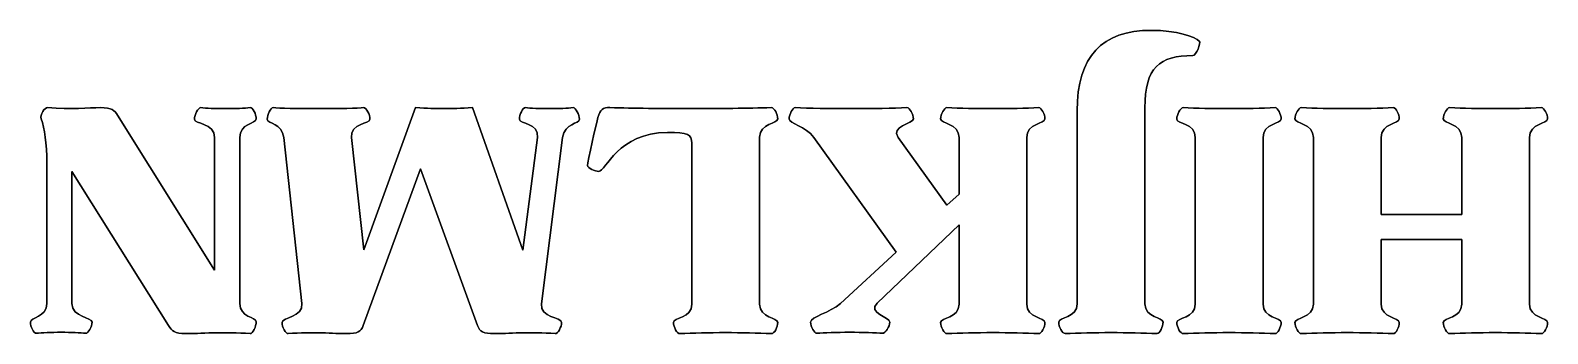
# Model space of a CAD drawing. Header units: millimetres. Extents: x -71 to 188, y -7 to 6.
# Drawn here: x 55.9 to 119.7, y -6.5 to 6.2 of the extents above; entities that cross this region are included whole.
import ezdxf

# ---------------------------------------------------------------- set-up
doc = ezdxf.new("R2010")
doc.units = ezdxf.units.MM
doc.layers.get('0').update_dxf_attribs({"linetype": 'CONTINUOUS'})

msp = doc.modelspace()

# ---------------------------------------------------------------- linework, layer by layer
for p, q in [((63.664, -3.873), (59.586, 2.633)), ((59.586, 2.633), (63.664, -3.873)), ((69.943, -3.026), (72.116, 2.957)), ((72.116, 2.957), (69.943, -3.026)), ((74.501, 2.957), (76.618, -3.04)), ((76.618, -3.04), (74.501, 2.957)), ((99.929, 2.816), (99.929, -5.284)), ((99.929, -5.284), (99.929, 2.816)), ((102.78, -5.284), (102.78, 2.943)), ((102.78, 2.943), (102.78, -5.284)), ((63.664, 1.701), (63.664, -3.873)), ((63.664, -3.873), (63.664, 1.701)), ((64.722, -5.27), (64.722, 1.701)), ((64.722, 1.701), (64.722, -5.27)), ((67.333, -5.27), (66.571, 1.701)), ((66.571, 1.701), (67.333, -5.27)), ((69.421, 1.701), (69.943, -3.026)), ((69.943, -3.026), (69.421, 1.701)), ((76.618, -3.04), (77.239, 1.701)), ((77.239, 1.701), (76.618, -3.04)), ((78.297, 1.701), (77.408, -5.284)), ((77.408, -5.284), (78.297, 1.701)), ((83.73, -5.298), (83.73, 1.461)), ((83.73, 1.461), (83.73, -5.298)), ((86.58, 1.715), (86.58, -5.298)), ((86.58, -5.298), (86.58, 1.715)), ((92.324, -3.111), (88.865, 1.701)), ((88.865, 1.701), (92.324, -3.111)), ((92.408, 1.701), (94.454, -1.149)), ((94.454, -1.149), (92.408, 1.701)), ((94.962, -0.684), (94.962, 1.701)), ((94.962, 1.701), (94.962, -0.684)), ((97.813, 1.701), (97.813, -5.298)), ((97.813, -5.298), (97.813, 1.701)), ((104.895, -5.298), (104.895, 1.701)), ((104.895, 1.701), (104.895, -5.298)), ((107.746, 1.701), (107.746, -5.298)), ((107.746, -5.298), (107.746, 1.701)), ((109.862, 1.701), (109.862, -5.298)), ((109.862, -5.298), (109.862, 1.701)), ((112.713, -1.53), (112.713, 1.701)), ((112.713, 1.701), (112.713, -1.53)), ((116.099, 1.701), (116.099, -1.53)), ((116.099, -1.53), (116.099, 1.701)), ((118.95, -5.298), (118.95, 1.701)), ((118.95, 1.701), (118.95, -5.298)), ((56.608, 0.586), (56.608, -5.27)), ((56.608, -5.27), (56.608, 0.586)), ((57.667, -5.27), (57.667, 0.276)), ((57.667, 0.276), (61.731, -6.201)), ((61.731, -6.201), (57.667, 0.276)), ((57.667, 0.276), (57.667, -5.27)), ((72.314, 0.389), (69.915, -6.201)), ((69.915, -6.201), (72.314, 0.389)), ((74.713, -6.201), (72.314, 0.389)), ((72.314, 0.389), (74.713, -6.201)), ((94.454, -1.149), (94.962, -0.684)), ((94.962, -0.684), (94.454, -1.149)), ((116.099, -1.53), (112.713, -1.53)), ((112.713, -1.53), (116.099, -1.53)), ((94.962, -1.968), (91.519, -5.256)), ((91.519, -5.256), (94.962, -1.968)), ((94.962, -5.298), (94.962, -1.968)), ((94.962, -1.968), (94.962, -5.298)), ((89.981, -5.27), (92.324, -3.111)), ((92.324, -3.111), (89.981, -5.27)), ((112.713, -5.298), (112.713, -2.589)), ((112.713, -2.589), (116.099, -2.589)), ((116.099, -2.589), (112.713, -2.589)), ((112.713, -2.589), (112.713, -5.298)), ((116.099, -2.589), (116.099, -5.298)), ((116.099, -5.298), (116.099, -2.589))]:
    msp.add_line(p, q)
for points in [[(63.664, -3.873), (59.586, 2.633)], [(72.116, 2.957), (69.943, -3.026)], [(76.618, -3.04), (74.501, 2.957)], [(99.929, 2.816), (99.929, -5.284)], [(102.78, -5.284), (102.78, 2.943)], [(63.664, 1.701), (63.664, -3.873)], [(64.722, -5.27), (64.722, 1.701)], [(66.571, 1.701), (67.333, -5.27)], [(69.943, -3.026), (69.421, 1.701)], [(77.239, 1.701), (76.618, -3.04)], [(77.408, -5.284), (78.297, 1.701)], [(83.73, 1.461), (83.73, -5.298)], [(86.58, -5.298), (86.58, 1.715)], [(88.865, 1.701), (92.324, -3.111)], [(94.454, -1.149), (92.408, 1.701)], [(94.962, 1.701), (94.962, -0.684)], [(97.813, -5.298), (97.813, 1.701)], [(104.895, 1.701), (104.895, -5.298)], [(107.746, -5.298), (107.746, 1.701)], [(109.862, 1.701), (109.862, -5.298)], [(112.713, -1.53), (112.713, 1.701)], [(116.099, 1.701), (116.099, -1.53)], [(118.95, -5.298), (118.95, 1.701)], [(56.608, 0.586), (56.608, -5.27)], [(57.667, -5.27), (57.667, 0.276)], [(57.667, 0.276), (61.731, -6.201)], [(69.915, -6.201), (72.314, 0.389)], [(72.314, 0.389), (74.713, -6.201)], [(94.962, -0.684), (94.454, -1.149)], [(116.099, -1.53), (112.713, -1.53)], [(91.519, -5.256), (94.962, -1.968)], [(94.962, -1.968), (94.962, -5.298)], [(92.324, -3.111), (89.981, -5.27)], [(112.713, -2.589), (116.099, -2.589)], [(112.713, -5.298), (112.713, -2.589)], [(116.099, -2.589), (116.099, -5.298)]]:
    msp.add_lwpolyline(points, close=True)
for points in [[(103.048, 6.203), (100.974, 6.203), (99.929, 5.116), (99.929, 2.816)], [(99.929, 2.816), (99.929, 5.116), (100.974, 6.203), (103.048, 6.203)], [(103.048, 6.203), (100.974, 6.203), (99.929, 5.116), (99.929, 2.816)], [(99.929, 2.816), (99.929, 5.116), (100.974, 6.203), (103.048, 6.203)], [(103.048, 6.203), (104.106, 6.203), (104.882, 5.935), (105.066, 5.751)], [(105.066, 5.751), (104.882, 5.935), (104.106, 6.203), (103.048, 6.203)], [(105.066, 5.751), (104.882, 5.935), (104.106, 6.203), (103.048, 6.203)], [(103.048, 6.203), (104.106, 6.203), (104.882, 5.935), (105.066, 5.751)], [(104.798, 5.144), (104.925, 5.144), (105.151, 5.666), (105.066, 5.751)], [(105.066, 5.751), (105.151, 5.666), (104.925, 5.144), (104.798, 5.144)], [(105.066, 5.751), (105.151, 5.666), (104.925, 5.144), (104.798, 5.144)], [(104.798, 5.144), (104.925, 5.144), (105.151, 5.666), (105.066, 5.751)], [(102.78, 2.943), (102.78, 4.65), (103.387, 5.144), (104.798, 5.144)], [(104.798, 5.144), (103.387, 5.144), (102.78, 4.65), (102.78, 2.943)], [(102.78, 2.943), (102.78, 4.65), (103.387, 5.144), (104.798, 5.144)], [(104.798, 5.144), (103.387, 5.144), (102.78, 4.65), (102.78, 2.943)], [(56.637, 2.957), (56.524, 2.971), (56.312, 2.647), (56.368, 2.491)], [(56.368, 2.491), (56.312, 2.647), (56.524, 2.971), (56.637, 2.957)], [(56.637, 2.957), (56.524, 2.971), (56.312, 2.647), (56.368, 2.491)], [(56.368, 2.491), (56.312, 2.647), (56.524, 2.971), (56.637, 2.957)], [(58.852, 2.957), (58.386, 2.957), (57.638, 2.872), (56.637, 2.957)], [(56.637, 2.957), (57.638, 2.872), (58.386, 2.957), (58.852, 2.957)], [(58.852, 2.957), (58.386, 2.957), (57.638, 2.872), (56.637, 2.957)], [(56.637, 2.957), (57.638, 2.872), (58.386, 2.957), (58.852, 2.957)], [(59.586, 2.633), (59.445, 2.844), (59.36, 2.957), (58.852, 2.957)], [(58.852, 2.957), (59.36, 2.957), (59.445, 2.844), (59.586, 2.633)], [(59.586, 2.633), (59.445, 2.844), (59.36, 2.957), (58.852, 2.957)], [(58.852, 2.957), (59.36, 2.957), (59.445, 2.844), (59.586, 2.633)], [(63.085, 2.957), (62.972, 2.971), (62.817, 2.647), (62.817, 2.477)], [(62.817, 2.477), (62.817, 2.647), (62.972, 2.971), (63.085, 2.957)], [(62.817, 2.477), (62.817, 2.647), (62.972, 2.971), (63.085, 2.957)], [(63.085, 2.957), (62.972, 2.971), (62.817, 2.647), (62.817, 2.477)], [(64.115, 2.915), (63.706, 2.915), (63.297, 2.929), (63.085, 2.957)], [(63.085, 2.957), (63.297, 2.929), (63.706, 2.915), (64.115, 2.915)], [(63.085, 2.957), (63.297, 2.929), (63.706, 2.915), (64.115, 2.915)], [(64.115, 2.915), (63.706, 2.915), (63.297, 2.929), (63.085, 2.957)], [(65.16, 2.957), (64.934, 2.929), (64.525, 2.915), (64.115, 2.915)], [(64.115, 2.915), (64.525, 2.915), (64.934, 2.929), (65.16, 2.957)], [(64.115, 2.915), (64.525, 2.915), (64.934, 2.929), (65.16, 2.957)], [(65.16, 2.957), (64.934, 2.929), (64.525, 2.915), (64.115, 2.915)], [(65.414, 2.491), (65.414, 2.661), (65.273, 2.971), (65.16, 2.957)], [(65.16, 2.957), (65.273, 2.971), (65.414, 2.661), (65.414, 2.491)], [(65.16, 2.957), (65.273, 2.971), (65.414, 2.661), (65.414, 2.491)], [(65.414, 2.491), (65.414, 2.661), (65.273, 2.971), (65.16, 2.957)], [(65.879, 2.477), (65.879, 2.647), (66.02, 2.971), (66.133, 2.957)], [(66.133, 2.957), (66.02, 2.971), (65.879, 2.647), (65.879, 2.477)], [(65.879, 2.477), (65.879, 2.647), (66.02, 2.971), (66.133, 2.957)], [(66.133, 2.957), (66.02, 2.971), (65.879, 2.647), (65.879, 2.477)], [(66.133, 2.957), (66.345, 2.929), (67.192, 2.915), (68.038, 2.915)], [(68.038, 2.915), (67.192, 2.915), (66.345, 2.929), (66.133, 2.957)], [(66.133, 2.957), (66.345, 2.929), (67.192, 2.915), (68.038, 2.915)], [(68.038, 2.915), (67.192, 2.915), (66.345, 2.929), (66.133, 2.957)], [(68.038, 2.915), (68.871, 2.915), (69.718, 2.929), (69.929, 2.957)], [(69.929, 2.957), (69.718, 2.929), (68.871, 2.915), (68.038, 2.915)], [(68.038, 2.915), (68.871, 2.915), (69.718, 2.929), (69.929, 2.957)], [(69.929, 2.957), (69.718, 2.929), (68.871, 2.915), (68.038, 2.915)], [(69.929, 2.957), (70.042, 2.971), (70.197, 2.647), (70.197, 2.477)], [(70.197, 2.477), (70.197, 2.647), (70.042, 2.971), (69.929, 2.957)], [(69.929, 2.957), (70.042, 2.971), (70.197, 2.647), (70.197, 2.477)], [(70.197, 2.477), (70.197, 2.647), (70.042, 2.971), (69.929, 2.957)], [(72.116, 2.957), (72.596, 2.929), (72.949, 2.915), (73.302, 2.915)], [(73.302, 2.915), (72.949, 2.915), (72.596, 2.929), (72.116, 2.957)], [(72.116, 2.957), (72.596, 2.929), (72.949, 2.915), (73.302, 2.915)], [(73.302, 2.915), (72.949, 2.915), (72.596, 2.929), (72.116, 2.957)], [(73.302, 2.915), (73.655, 2.915), (74.007, 2.929), (74.501, 2.957)], [(73.302, 2.915), (73.655, 2.915), (74.007, 2.929), (74.501, 2.957)], [(74.501, 2.957), (74.007, 2.929), (73.655, 2.915), (73.302, 2.915)], [(74.501, 2.957), (74.007, 2.929), (73.655, 2.915), (73.302, 2.915)], [(76.477, 2.477), (76.477, 2.647), (76.618, 2.971), (76.731, 2.957)], [(76.477, 2.477), (76.477, 2.647), (76.618, 2.971), (76.731, 2.957)], [(76.731, 2.957), (76.618, 2.971), (76.477, 2.647), (76.477, 2.477)], [(76.731, 2.957), (76.618, 2.971), (76.477, 2.647), (76.477, 2.477)], [(76.731, 2.957), (76.942, 2.929), (77.338, 2.915), (77.733, 2.915)], [(76.731, 2.957), (76.942, 2.929), (77.338, 2.915), (77.733, 2.915)], [(77.733, 2.915), (77.338, 2.915), (76.942, 2.929), (76.731, 2.957)], [(77.733, 2.915), (77.338, 2.915), (76.942, 2.929), (76.731, 2.957)], [(77.733, 2.915), (78.128, 2.915), (78.523, 2.929), (78.735, 2.957)], [(77.733, 2.915), (78.128, 2.915), (78.523, 2.929), (78.735, 2.957)], [(78.735, 2.957), (78.523, 2.929), (78.128, 2.915), (77.733, 2.915)], [(78.735, 2.957), (78.523, 2.929), (78.128, 2.915), (77.733, 2.915)], [(78.735, 2.957), (78.847, 2.971), (79.003, 2.647), (79.003, 2.477)], [(79.003, 2.477), (79.003, 2.647), (78.847, 2.971), (78.735, 2.957)], [(78.735, 2.957), (78.847, 2.971), (79.003, 2.647), (79.003, 2.477)], [(79.003, 2.477), (79.003, 2.647), (78.847, 2.971), (78.735, 2.957)], [(79.779, 2.548), (79.878, 2.872), (79.99, 2.971), (80.287, 2.957)], [(80.287, 2.957), (79.99, 2.971), (79.878, 2.872), (79.779, 2.548)], [(79.779, 2.548), (79.878, 2.872), (79.99, 2.971), (80.287, 2.957)], [(80.287, 2.957), (79.99, 2.971), (79.878, 2.872), (79.779, 2.548)], [(80.287, 2.957), (81.275, 2.929), (82.474, 2.915), (83.673, 2.915)], [(83.673, 2.915), (82.474, 2.915), (81.275, 2.929), (80.287, 2.957)], [(80.287, 2.957), (81.275, 2.929), (82.474, 2.915), (83.673, 2.915)], [(83.673, 2.915), (82.474, 2.915), (81.275, 2.929), (80.287, 2.957)], [(83.673, 2.915), (84.887, 2.915), (86.086, 2.929), (87.074, 2.957)], [(87.074, 2.957), (86.086, 2.929), (84.887, 2.915), (83.673, 2.915)], [(83.673, 2.915), (84.887, 2.915), (86.086, 2.929), (87.074, 2.957)], [(87.074, 2.957), (86.086, 2.929), (84.887, 2.915), (83.673, 2.915)], [(87.074, 2.957), (87.201, 2.957), (87.342, 2.661), (87.342, 2.491)], [(87.342, 2.491), (87.342, 2.661), (87.201, 2.957), (87.074, 2.957)], [(87.074, 2.957), (87.201, 2.957), (87.342, 2.661), (87.342, 2.491)], [(87.342, 2.491), (87.342, 2.661), (87.201, 2.957), (87.074, 2.957)], [(87.821, 2.491), (87.821, 2.661), (87.962, 2.957), (88.075, 2.957)], [(88.075, 2.957), (87.962, 2.957), (87.821, 2.661), (87.821, 2.491)], [(87.821, 2.491), (87.821, 2.661), (87.962, 2.957), (88.075, 2.957)], [(88.075, 2.957), (87.962, 2.957), (87.821, 2.661), (87.821, 2.491)], [(88.075, 2.957), (88.639, 2.929), (89.528, 2.915), (90.433, 2.915)], [(90.433, 2.915), (89.528, 2.915), (88.639, 2.929), (88.075, 2.957)], [(88.075, 2.957), (88.639, 2.929), (89.528, 2.915), (90.433, 2.915)], [(90.433, 2.915), (89.528, 2.915), (88.639, 2.929), (88.075, 2.957)], [(90.433, 2.915), (91.322, 2.915), (92.211, 2.929), (92.775, 2.957)], [(92.775, 2.957), (92.211, 2.929), (91.322, 2.915), (90.433, 2.915)], [(90.433, 2.915), (91.322, 2.915), (92.211, 2.929), (92.775, 2.957)], [(92.775, 2.957), (92.211, 2.929), (91.322, 2.915), (90.433, 2.915)], [(92.775, 2.957), (92.888, 2.957), (93.043, 2.661), (93.043, 2.491)], [(93.043, 2.491), (93.043, 2.661), (92.888, 2.957), (92.775, 2.957)], [(92.775, 2.957), (92.888, 2.957), (93.043, 2.661), (93.043, 2.491)], [(93.043, 2.491), (93.043, 2.661), (92.888, 2.957), (92.775, 2.957)], [(94.186, 2.491), (94.186, 2.661), (94.341, 2.957), (94.454, 2.957)], [(94.454, 2.957), (94.341, 2.957), (94.186, 2.661), (94.186, 2.491)], [(94.186, 2.491), (94.186, 2.661), (94.341, 2.957), (94.454, 2.957)], [(94.454, 2.957), (94.341, 2.957), (94.186, 2.661), (94.186, 2.491)], [(94.454, 2.957), (95.005, 2.929), (95.696, 2.915), (96.388, 2.915)], [(96.388, 2.915), (95.696, 2.915), (95.005, 2.929), (94.454, 2.957)], [(94.454, 2.957), (95.005, 2.929), (95.696, 2.915), (96.388, 2.915)], [(96.388, 2.915), (95.696, 2.915), (95.005, 2.929), (94.454, 2.957)], [(96.388, 2.915), (97.079, 2.915), (97.756, 2.929), (98.321, 2.957)], [(98.321, 2.957), (97.756, 2.929), (97.079, 2.915), (96.388, 2.915)], [(96.388, 2.915), (97.079, 2.915), (97.756, 2.929), (98.321, 2.957)], [(98.321, 2.957), (97.756, 2.929), (97.079, 2.915), (96.388, 2.915)], [(98.321, 2.957), (98.434, 2.957), (98.575, 2.661), (98.575, 2.491)], [(98.575, 2.491), (98.575, 2.661), (98.434, 2.957), (98.321, 2.957)], [(98.321, 2.957), (98.434, 2.957), (98.575, 2.661), (98.575, 2.491)], [(98.575, 2.491), (98.575, 2.661), (98.434, 2.957), (98.321, 2.957)], [(104.119, 2.477), (104.119, 2.661), (104.274, 2.957), (104.387, 2.957)], [(104.387, 2.957), (104.274, 2.957), (104.119, 2.661), (104.119, 2.477)], [(104.119, 2.477), (104.119, 2.661), (104.274, 2.957), (104.387, 2.957)], [(104.387, 2.957), (104.274, 2.957), (104.119, 2.661), (104.119, 2.477)], [(104.387, 2.957), (104.937, 2.929), (105.629, 2.915), (106.32, 2.915)], [(106.32, 2.915), (105.629, 2.915), (104.937, 2.929), (104.387, 2.957)], [(104.387, 2.957), (104.937, 2.929), (105.629, 2.915), (106.32, 2.915)], [(106.32, 2.915), (105.629, 2.915), (104.937, 2.929), (104.387, 2.957)], [(106.32, 2.915), (107.012, 2.915), (107.691, 2.929), (108.255, 2.957)], [(108.255, 2.957), (107.691, 2.929), (107.012, 2.915), (106.32, 2.915)], [(106.32, 2.915), (107.012, 2.915), (107.691, 2.929), (108.255, 2.957)], [(108.255, 2.957), (107.691, 2.929), (107.012, 2.915), (106.32, 2.915)], [(108.255, 2.957), (108.366, 2.957), (108.508, 2.661), (108.508, 2.491)], [(108.508, 2.491), (108.508, 2.661), (108.366, 2.957), (108.255, 2.957)], [(108.255, 2.957), (108.366, 2.957), (108.508, 2.661), (108.508, 2.491)], [(108.508, 2.491), (108.508, 2.661), (108.366, 2.957), (108.255, 2.957)], [(109.086, 2.491), (109.086, 2.661), (109.241, 2.957), (109.354, 2.957)], [(109.354, 2.957), (109.241, 2.957), (109.086, 2.661), (109.086, 2.491)], [(109.354, 2.957), (109.241, 2.957), (109.086, 2.661), (109.086, 2.491)], [(109.086, 2.491), (109.086, 2.661), (109.241, 2.957), (109.354, 2.957)], [(109.354, 2.957), (109.905, 2.929), (110.596, 2.915), (111.287, 2.915)], [(111.287, 2.915), (110.596, 2.915), (109.905, 2.929), (109.354, 2.957)], [(111.287, 2.915), (110.596, 2.915), (109.905, 2.929), (109.354, 2.957)], [(109.354, 2.957), (109.905, 2.929), (110.596, 2.915), (111.287, 2.915)], [(111.287, 2.915), (111.965, 2.915), (112.656, 2.929), (113.221, 2.957)], [(113.221, 2.957), (112.656, 2.929), (111.965, 2.915), (111.287, 2.915)], [(113.221, 2.957), (112.656, 2.929), (111.965, 2.915), (111.287, 2.915)], [(111.287, 2.915), (111.965, 2.915), (112.656, 2.929), (113.221, 2.957)], [(113.221, 2.957), (113.334, 2.957), (113.475, 2.661), (113.475, 2.491)], [(113.475, 2.491), (113.475, 2.661), (113.334, 2.957), (113.221, 2.957)], [(113.475, 2.491), (113.475, 2.661), (113.334, 2.957), (113.221, 2.957)], [(113.221, 2.957), (113.334, 2.957), (113.475, 2.661), (113.475, 2.491)], [(115.591, 2.957), (115.478, 2.957), (115.323, 2.661), (115.323, 2.491)], [(115.323, 2.491), (115.323, 2.661), (115.478, 2.957), (115.591, 2.957)], [(115.591, 2.957), (115.478, 2.957), (115.323, 2.661), (115.323, 2.491)], [(115.323, 2.491), (115.323, 2.661), (115.478, 2.957), (115.591, 2.957)], [(117.51, 2.915), (116.833, 2.915), (116.142, 2.929), (115.591, 2.957)], [(115.591, 2.957), (116.142, 2.929), (116.833, 2.915), (117.51, 2.915)], [(117.51, 2.915), (116.833, 2.915), (116.142, 2.929), (115.591, 2.957)], [(115.591, 2.957), (116.142, 2.929), (116.833, 2.915), (117.51, 2.915)], [(119.444, 2.957), (118.879, 2.929), (118.202, 2.915), (117.51, 2.915)], [(117.51, 2.915), (118.202, 2.915), (118.879, 2.929), (119.444, 2.957)], [(119.444, 2.957), (118.879, 2.929), (118.202, 2.915), (117.51, 2.915)], [(117.51, 2.915), (118.202, 2.915), (118.879, 2.929), (119.444, 2.957)], [(119.444, 2.957), (119.571, 2.957), (119.712, 2.661), (119.712, 2.491)], [(119.712, 2.491), (119.712, 2.661), (119.571, 2.957), (119.444, 2.957)], [(119.712, 2.491), (119.712, 2.661), (119.571, 2.957), (119.444, 2.957)], [(119.444, 2.957), (119.571, 2.957), (119.712, 2.661), (119.712, 2.491)], [(56.368, 2.491), (56.524, 2.068), (56.608, 1.49), (56.608, 0.586)], [(56.608, 0.586), (56.608, 1.49), (56.524, 2.068), (56.368, 2.491)], [(56.368, 2.491), (56.524, 2.068), (56.608, 1.49), (56.608, 0.586)], [(56.608, 0.586), (56.608, 1.49), (56.524, 2.068), (56.368, 2.491)], [(62.817, 2.477), (62.817, 2.266), (63.664, 2.308), (63.664, 1.701)], [(63.664, 1.701), (63.664, 2.308), (62.817, 2.266), (62.817, 2.477)], [(63.664, 1.701), (63.664, 2.308), (62.817, 2.266), (62.817, 2.477)], [(62.817, 2.477), (62.817, 2.266), (63.664, 2.308), (63.664, 1.701)], [(64.722, 1.701), (64.722, 2.308), (65.414, 2.266), (65.414, 2.491)], [(65.414, 2.491), (65.414, 2.266), (64.722, 2.308), (64.722, 1.701)], [(64.722, 1.701), (64.722, 2.308), (65.414, 2.266), (65.414, 2.491)], [(65.414, 2.491), (65.414, 2.266), (64.722, 2.308), (64.722, 1.701)], [(66.571, 1.701), (66.514, 2.308), (65.879, 2.266), (65.879, 2.477)], [(65.879, 2.477), (65.879, 2.266), (66.514, 2.308), (66.571, 1.701)], [(66.571, 1.701), (66.514, 2.308), (65.879, 2.266), (65.879, 2.477)], [(65.879, 2.477), (65.879, 2.266), (66.514, 2.308), (66.571, 1.701)], [(70.197, 2.477), (70.197, 2.266), (69.365, 2.308), (69.421, 1.701)], [(69.421, 1.701), (69.365, 2.308), (70.197, 2.266), (70.197, 2.477)], [(70.197, 2.477), (70.197, 2.266), (69.365, 2.308), (69.421, 1.701)], [(69.421, 1.701), (69.365, 2.308), (70.197, 2.266), (70.197, 2.477)], [(77.239, 1.701), (77.323, 2.308), (76.477, 2.266), (76.477, 2.477)], [(77.239, 1.701), (77.323, 2.308), (76.477, 2.266), (76.477, 2.477)], [(76.477, 2.477), (76.477, 2.266), (77.323, 2.308), (77.239, 1.701)], [(76.477, 2.477), (76.477, 2.266), (77.323, 2.308), (77.239, 1.701)], [(79.003, 2.477), (79.003, 2.266), (78.382, 2.308), (78.297, 1.701)], [(78.297, 1.701), (78.382, 2.308), (79.003, 2.266), (79.003, 2.477)], [(79.003, 2.477), (79.003, 2.266), (78.382, 2.308), (78.297, 1.701)], [(78.297, 1.701), (78.382, 2.308), (79.003, 2.266), (79.003, 2.477)], [(79.341, 0.53), (79.341, 0.643), (79.722, 2.336), (79.779, 2.548)], [(79.779, 2.548), (79.722, 2.336), (79.341, 0.643), (79.341, 0.53)], [(79.341, 0.53), (79.341, 0.643), (79.722, 2.336), (79.779, 2.548)], [(79.779, 2.548), (79.722, 2.336), (79.341, 0.643), (79.341, 0.53)], [(87.342, 2.491), (87.342, 2.266), (86.58, 2.308), (86.58, 1.715)], [(86.58, 1.715), (86.58, 2.308), (87.342, 2.266), (87.342, 2.491)], [(87.342, 2.491), (87.342, 2.266), (86.58, 2.308), (86.58, 1.715)], [(86.58, 1.715), (86.58, 2.308), (87.342, 2.266), (87.342, 2.491)], [(88.865, 1.701), (88.512, 2.195), (87.821, 2.266), (87.821, 2.491)], [(87.821, 2.491), (87.821, 2.266), (88.512, 2.195), (88.865, 1.701)], [(88.865, 1.701), (88.512, 2.195), (87.821, 2.266), (87.821, 2.491)], [(87.821, 2.491), (87.821, 2.266), (88.512, 2.195), (88.865, 1.701)], [(93.043, 2.491), (93.043, 2.266), (92.055, 2.195), (92.408, 1.701)], [(92.408, 1.701), (92.055, 2.195), (93.043, 2.266), (93.043, 2.491)], [(93.043, 2.491), (93.043, 2.266), (92.055, 2.195), (92.408, 1.701)], [(92.408, 1.701), (92.055, 2.195), (93.043, 2.266), (93.043, 2.491)], [(94.962, 1.701), (94.962, 2.308), (94.186, 2.266), (94.186, 2.491)], [(94.186, 2.491), (94.186, 2.266), (94.962, 2.308), (94.962, 1.701)], [(94.962, 1.701), (94.962, 2.308), (94.186, 2.266), (94.186, 2.491)], [(94.186, 2.491), (94.186, 2.266), (94.962, 2.308), (94.962, 1.701)], [(98.575, 2.491), (98.575, 2.266), (97.813, 2.308), (97.813, 1.701)], [(97.813, 1.701), (97.813, 2.308), (98.575, 2.266), (98.575, 2.491)], [(98.575, 2.491), (98.575, 2.266), (97.813, 2.308), (97.813, 1.701)], [(97.813, 1.701), (97.813, 2.308), (98.575, 2.266), (98.575, 2.491)], [(104.895, 1.701), (104.895, 2.308), (104.119, 2.266), (104.119, 2.477)], [(104.119, 2.477), (104.119, 2.266), (104.895, 2.308), (104.895, 1.701)], [(104.895, 1.701), (104.895, 2.308), (104.119, 2.266), (104.119, 2.477)], [(104.119, 2.477), (104.119, 2.266), (104.895, 2.308), (104.895, 1.701)], [(108.508, 2.491), (108.508, 2.266), (107.746, 2.308), (107.746, 1.701)], [(107.746, 1.701), (107.746, 2.308), (108.508, 2.266), (108.508, 2.491)], [(108.508, 2.491), (108.508, 2.266), (107.746, 2.308), (107.746, 1.701)], [(107.746, 1.701), (107.746, 2.308), (108.508, 2.266), (108.508, 2.491)], [(109.862, 1.701), (109.862, 2.308), (109.086, 2.266), (109.086, 2.491)], [(109.086, 2.491), (109.086, 2.266), (109.862, 2.308), (109.862, 1.701)], [(109.086, 2.491), (109.086, 2.266), (109.862, 2.308), (109.862, 1.701)], [(109.862, 1.701), (109.862, 2.308), (109.086, 2.266), (109.086, 2.491)], [(113.475, 2.491), (113.475, 2.266), (112.713, 2.308), (112.713, 1.701)], [(112.713, 1.701), (112.713, 2.308), (113.475, 2.266), (113.475, 2.491)], [(112.713, 1.701), (112.713, 2.308), (113.475, 2.266), (113.475, 2.491)], [(113.475, 2.491), (113.475, 2.266), (112.713, 2.308), (112.713, 1.701)], [(116.099, 1.701), (116.099, 2.308), (115.323, 2.266), (115.323, 2.491)], [(115.323, 2.491), (115.323, 2.266), (116.099, 2.308), (116.099, 1.701)], [(115.323, 2.491), (115.323, 2.266), (116.099, 2.308), (116.099, 1.701)], [(116.099, 1.701), (116.099, 2.308), (115.323, 2.266), (115.323, 2.491)], [(119.712, 2.491), (119.712, 2.266), (118.95, 2.308), (118.95, 1.701)], [(118.95, 1.701), (118.95, 2.308), (119.712, 2.266), (119.712, 2.491)], [(118.95, 1.701), (118.95, 2.308), (119.712, 2.266), (119.712, 2.491)], [(119.712, 2.491), (119.712, 2.266), (118.95, 2.308), (118.95, 1.701)], [(82.7, 1.913), (80.64, 1.913), (80.089, 0.276), (79.821, 0.276)], [(79.821, 0.276), (80.089, 0.276), (80.64, 1.913), (82.7, 1.913)], [(82.7, 1.913), (80.64, 1.913), (80.089, 0.276), (79.821, 0.276)], [(79.821, 0.276), (80.089, 0.276), (80.64, 1.913), (82.7, 1.913)], [(83.73, 1.461), (83.73, 1.828), (83.575, 1.913), (82.7, 1.913)], [(82.7, 1.913), (83.575, 1.913), (83.73, 1.828), (83.73, 1.461)], [(83.73, 1.461), (83.73, 1.828), (83.575, 1.913), (82.7, 1.913)], [(82.7, 1.913), (83.575, 1.913), (83.73, 1.828), (83.73, 1.461)], [(79.821, 0.276), (79.652, 0.276), (79.341, 0.417), (79.341, 0.53)], [(79.341, 0.53), (79.341, 0.417), (79.652, 0.276), (79.821, 0.276)], [(79.821, 0.276), (79.652, 0.276), (79.341, 0.417), (79.341, 0.53)], [(79.341, 0.53), (79.341, 0.417), (79.652, 0.276), (79.821, 0.276)], [(56.608, -5.27), (56.608, -5.876), (55.917, -5.834), (55.917, -6.06)], [(55.917, -6.06), (55.917, -5.834), (56.608, -5.876), (56.608, -5.27)], [(55.917, -6.06), (55.917, -5.834), (56.608, -5.876), (56.608, -5.27)], [(56.608, -5.27), (56.608, -5.876), (55.917, -5.834), (55.917, -6.06)], [(58.513, -6.06), (58.513, -5.834), (57.667, -5.876), (57.667, -5.27)], [(57.667, -5.27), (57.667, -5.876), (58.513, -5.834), (58.513, -6.06)], [(57.667, -5.27), (57.667, -5.876), (58.513, -5.834), (58.513, -6.06)], [(58.513, -6.06), (58.513, -5.834), (57.667, -5.876), (57.667, -5.27)], [(65.414, -6.046), (65.414, -5.834), (64.722, -5.876), (64.722, -5.27)], [(64.722, -5.27), (64.722, -5.876), (65.414, -5.834), (65.414, -6.046)], [(64.722, -5.27), (64.722, -5.876), (65.414, -5.834), (65.414, -6.046)], [(65.414, -6.046), (65.414, -5.834), (64.722, -5.876), (64.722, -5.27)], [(66.5, -6.074), (66.5, -5.848), (67.389, -5.862), (67.333, -5.27)], [(67.333, -5.27), (67.389, -5.862), (66.5, -5.848), (66.5, -6.074)], [(66.5, -6.074), (66.5, -5.848), (67.389, -5.862), (67.333, -5.27)], [(67.333, -5.27), (67.389, -5.862), (66.5, -5.848), (66.5, -6.074)], [(77.408, -5.284), (77.338, -5.876), (78.255, -5.848), (78.255, -6.074)], [(78.255, -6.074), (78.255, -5.848), (77.338, -5.876), (77.408, -5.284)], [(77.408, -5.284), (77.338, -5.876), (78.255, -5.848), (78.255, -6.074)], [(78.255, -6.074), (78.255, -5.848), (77.338, -5.876), (77.408, -5.284)], [(82.954, -6.074), (82.954, -5.862), (83.73, -5.905), (83.73, -5.298)], [(82.954, -6.074), (82.954, -5.862), (83.73, -5.905), (83.73, -5.298)], [(83.73, -5.298), (83.73, -5.905), (82.954, -5.862), (82.954, -6.074)], [(83.73, -5.298), (83.73, -5.905), (82.954, -5.862), (82.954, -6.074)], [(86.58, -5.298), (86.58, -5.905), (87.342, -5.848), (87.342, -6.074)], [(87.342, -6.074), (87.342, -5.848), (86.58, -5.905), (86.58, -5.298)], [(86.58, -5.298), (86.58, -5.905), (87.342, -5.848), (87.342, -6.074)], [(87.342, -6.074), (87.342, -5.848), (86.58, -5.905), (86.58, -5.298)], [(88.724, -6.06), (88.724, -5.834), (89.528, -5.665), (89.981, -5.27)], [(89.981, -5.27), (89.528, -5.665), (88.724, -5.834), (88.724, -6.06)], [(88.724, -6.06), (88.724, -5.834), (89.528, -5.665), (89.981, -5.27)], [(89.981, -5.27), (89.528, -5.665), (88.724, -5.834), (88.724, -6.06)], [(91.519, -5.256), (91.096, -5.679), (92.055, -5.834), (92.055, -6.06)], [(92.055, -6.06), (92.055, -5.834), (91.096, -5.679), (91.519, -5.256)], [(91.519, -5.256), (91.096, -5.679), (92.055, -5.834), (92.055, -6.06)], [(92.055, -6.06), (92.055, -5.834), (91.096, -5.679), (91.519, -5.256)], [(94.186, -6.074), (94.186, -5.862), (94.962, -5.905), (94.962, -5.298)], [(94.186, -6.074), (94.186, -5.862), (94.962, -5.905), (94.962, -5.298)], [(94.962, -5.298), (94.962, -5.905), (94.186, -5.862), (94.186, -6.074)], [(94.962, -5.298), (94.962, -5.905), (94.186, -5.862), (94.186, -6.074)], [(97.813, -5.298), (97.813, -5.891), (98.575, -5.848), (98.575, -6.074)], [(98.575, -6.074), (98.575, -5.848), (97.813, -5.891), (97.813, -5.298)], [(97.813, -5.298), (97.813, -5.891), (98.575, -5.848), (98.575, -6.074)], [(98.575, -6.074), (98.575, -5.848), (97.813, -5.891), (97.813, -5.298)], [(99.153, -6.06), (99.153, -5.848), (99.929, -5.891), (99.929, -5.284)], [(99.929, -5.284), (99.929, -5.891), (99.153, -5.848), (99.153, -6.06)], [(99.929, -5.284), (99.929, -5.891), (99.153, -5.848), (99.153, -6.06)], [(99.153, -6.06), (99.153, -5.848), (99.929, -5.891), (99.929, -5.284)], [(103.542, -6.06), (103.542, -5.848), (102.78, -5.891), (102.78, -5.284)], [(102.78, -5.284), (102.78, -5.891), (103.542, -5.848), (103.542, -6.06)], [(103.542, -6.06), (103.542, -5.848), (102.78, -5.891), (102.78, -5.284)], [(102.78, -5.284), (102.78, -5.891), (103.542, -5.848), (103.542, -6.06)], [(104.119, -6.074), (104.119, -5.862), (104.895, -5.891), (104.895, -5.298)], [(104.119, -6.074), (104.119, -5.862), (104.895, -5.891), (104.895, -5.298)], [(104.895, -5.298), (104.895, -5.891), (104.119, -5.862), (104.119, -6.074)], [(104.895, -5.298), (104.895, -5.891), (104.119, -5.862), (104.119, -6.074)], [(107.746, -5.298), (107.746, -5.891), (108.508, -5.862), (108.508, -6.074)], [(108.508, -6.074), (108.508, -5.862), (107.746, -5.891), (107.746, -5.298)], [(107.746, -5.298), (107.746, -5.891), (108.508, -5.862), (108.508, -6.074)], [(108.508, -6.074), (108.508, -5.862), (107.746, -5.891), (107.746, -5.298)], [(109.086, -6.074), (109.086, -5.848), (109.862, -5.891), (109.862, -5.298)], [(109.862, -5.298), (109.862, -5.891), (109.086, -5.848), (109.086, -6.074)], [(109.862, -5.298), (109.862, -5.891), (109.086, -5.848), (109.086, -6.074)], [(109.086, -6.074), (109.086, -5.848), (109.862, -5.891), (109.862, -5.298)], [(112.713, -5.298), (112.713, -5.891), (113.475, -5.848), (113.475, -6.074)], [(113.475, -6.074), (113.475, -5.848), (112.713, -5.891), (112.713, -5.298)], [(113.475, -6.074), (113.475, -5.848), (112.713, -5.891), (112.713, -5.298)], [(112.713, -5.298), (112.713, -5.891), (113.475, -5.848), (113.475, -6.074)], [(115.323, -6.074), (115.323, -5.862), (116.099, -5.905), (116.099, -5.298)], [(116.099, -5.298), (116.099, -5.905), (115.323, -5.862), (115.323, -6.074)], [(116.099, -5.298), (116.099, -5.905), (115.323, -5.862), (115.323, -6.074)], [(115.323, -6.074), (115.323, -5.862), (116.099, -5.905), (116.099, -5.298)], [(119.712, -6.074), (119.712, -5.848), (118.95, -5.891), (118.95, -5.298)], [(118.95, -5.298), (118.95, -5.891), (119.712, -5.848), (119.712, -6.074)], [(119.712, -6.074), (119.712, -5.848), (118.95, -5.891), (118.95, -5.298)], [(118.95, -5.298), (118.95, -5.891), (119.712, -5.848), (119.712, -6.074)], [(55.917, -6.06), (55.917, -6.229), (56.058, -6.54), (56.171, -6.526)], [(56.171, -6.526), (56.058, -6.54), (55.917, -6.229), (55.917, -6.06)], [(55.917, -6.06), (55.917, -6.229), (56.058, -6.54), (56.171, -6.526)], [(56.171, -6.526), (56.058, -6.54), (55.917, -6.229), (55.917, -6.06)], [(58.245, -6.526), (58.358, -6.54), (58.513, -6.229), (58.513, -6.06)], [(58.513, -6.06), (58.513, -6.229), (58.358, -6.54), (58.245, -6.526)], [(58.245, -6.526), (58.358, -6.54), (58.513, -6.229), (58.513, -6.06)], [(58.513, -6.06), (58.513, -6.229), (58.358, -6.54), (58.245, -6.526)], [(61.731, -6.201), (61.872, -6.427), (61.956, -6.54), (62.464, -6.54)], [(62.464, -6.54), (61.956, -6.54), (61.872, -6.427), (61.731, -6.201)], [(62.464, -6.54), (61.956, -6.54), (61.872, -6.427), (61.731, -6.201)], [(61.731, -6.201), (61.872, -6.427), (61.956, -6.54), (62.464, -6.54)], [(65.16, -6.54), (65.273, -6.555), (65.414, -6.215), (65.414, -6.046)], [(65.414, -6.046), (65.414, -6.215), (65.273, -6.555), (65.16, -6.54)], [(65.414, -6.046), (65.414, -6.215), (65.273, -6.555), (65.16, -6.54)], [(65.16, -6.54), (65.273, -6.555), (65.414, -6.215), (65.414, -6.046)], [(66.754, -6.54), (66.641, -6.555), (66.5, -6.243), (66.5, -6.074)], [(66.5, -6.074), (66.5, -6.243), (66.641, -6.555), (66.754, -6.54)], [(66.754, -6.54), (66.641, -6.555), (66.5, -6.243), (66.5, -6.074)], [(66.5, -6.074), (66.5, -6.243), (66.641, -6.555), (66.754, -6.54)], [(69.915, -6.201), (69.816, -6.455), (69.689, -6.54), (69.195, -6.54)], [(69.915, -6.201), (69.816, -6.455), (69.689, -6.54), (69.195, -6.54)], [(69.195, -6.54), (69.689, -6.54), (69.816, -6.455), (69.915, -6.201)], [(69.195, -6.54), (69.689, -6.54), (69.816, -6.455), (69.915, -6.201)], [(75.433, -6.54), (74.953, -6.54), (74.812, -6.455), (74.713, -6.201)], [(75.433, -6.54), (74.953, -6.54), (74.812, -6.455), (74.713, -6.201)], [(74.713, -6.201), (74.812, -6.455), (74.953, -6.54), (75.433, -6.54)], [(74.713, -6.201), (74.812, -6.455), (74.953, -6.54), (75.433, -6.54)], [(78.255, -6.074), (78.255, -6.243), (78.1, -6.555), (77.987, -6.54)], [(78.255, -6.074), (78.255, -6.243), (78.1, -6.555), (77.987, -6.54)], [(77.987, -6.54), (78.1, -6.555), (78.255, -6.243), (78.255, -6.074)], [(77.987, -6.54), (78.1, -6.555), (78.255, -6.243), (78.255, -6.074)], [(83.222, -6.54), (83.109, -6.555), (82.954, -6.243), (82.954, -6.074)], [(82.954, -6.074), (82.954, -6.243), (83.109, -6.555), (83.222, -6.54)], [(83.222, -6.54), (83.109, -6.555), (82.954, -6.243), (82.954, -6.074)], [(82.954, -6.074), (82.954, -6.243), (83.109, -6.555), (83.222, -6.54)], [(87.342, -6.074), (87.342, -6.243), (87.201, -6.555), (87.074, -6.54)], [(87.074, -6.54), (87.201, -6.555), (87.342, -6.243), (87.342, -6.074)], [(87.342, -6.074), (87.342, -6.243), (87.201, -6.555), (87.074, -6.54)], [(87.074, -6.54), (87.201, -6.555), (87.342, -6.243), (87.342, -6.074)], [(88.992, -6.526), (88.879, -6.54), (88.724, -6.229), (88.724, -6.06)], [(88.724, -6.06), (88.724, -6.229), (88.879, -6.54), (88.992, -6.526)], [(88.992, -6.526), (88.879, -6.54), (88.724, -6.229), (88.724, -6.06)], [(88.724, -6.06), (88.724, -6.229), (88.879, -6.54), (88.992, -6.526)], [(92.055, -6.06), (92.055, -6.229), (91.858, -6.54), (91.745, -6.526)], [(91.745, -6.526), (91.858, -6.54), (92.055, -6.229), (92.055, -6.06)], [(92.055, -6.06), (92.055, -6.229), (91.858, -6.54), (91.745, -6.526)], [(91.745, -6.526), (91.858, -6.54), (92.055, -6.229), (92.055, -6.06)], [(94.454, -6.54), (94.341, -6.555), (94.186, -6.243), (94.186, -6.074)], [(94.186, -6.074), (94.186, -6.243), (94.341, -6.555), (94.454, -6.54)], [(94.454, -6.54), (94.341, -6.555), (94.186, -6.243), (94.186, -6.074)], [(94.186, -6.074), (94.186, -6.243), (94.341, -6.555), (94.454, -6.54)], [(98.575, -6.074), (98.575, -6.243), (98.434, -6.555), (98.321, -6.54)], [(98.321, -6.54), (98.434, -6.555), (98.575, -6.243), (98.575, -6.074)], [(98.575, -6.074), (98.575, -6.243), (98.434, -6.555), (98.321, -6.54)], [(98.321, -6.54), (98.434, -6.555), (98.575, -6.243), (98.575, -6.074)], [(99.153, -6.06), (99.153, -6.229), (99.307, -6.54), (99.421, -6.54)], [(99.421, -6.54), (99.307, -6.54), (99.153, -6.229), (99.153, -6.06)], [(99.153, -6.06), (99.153, -6.229), (99.307, -6.54), (99.421, -6.54)], [(99.421, -6.54), (99.307, -6.54), (99.153, -6.229), (99.153, -6.06)], [(103.288, -6.54), (103.401, -6.54), (103.542, -6.229), (103.542, -6.06)], [(103.542, -6.06), (103.542, -6.229), (103.401, -6.54), (103.288, -6.54)], [(103.288, -6.54), (103.401, -6.54), (103.542, -6.229), (103.542, -6.06)], [(103.542, -6.06), (103.542, -6.229), (103.401, -6.54), (103.288, -6.54)], [(104.387, -6.54), (104.274, -6.555), (104.119, -6.243), (104.119, -6.074)], [(104.119, -6.074), (104.119, -6.243), (104.274, -6.555), (104.387, -6.54)], [(104.387, -6.54), (104.274, -6.555), (104.119, -6.243), (104.119, -6.074)], [(104.119, -6.074), (104.119, -6.243), (104.274, -6.555), (104.387, -6.54)], [(108.508, -6.074), (108.508, -6.243), (108.366, -6.555), (108.255, -6.54)], [(108.255, -6.54), (108.366, -6.555), (108.508, -6.243), (108.508, -6.074)], [(108.508, -6.074), (108.508, -6.243), (108.366, -6.555), (108.255, -6.54)], [(108.255, -6.54), (108.366, -6.555), (108.508, -6.243), (108.508, -6.074)], [(109.086, -6.074), (109.086, -6.243), (109.241, -6.555), (109.354, -6.54)], [(109.354, -6.54), (109.241, -6.555), (109.086, -6.243), (109.086, -6.074)], [(109.086, -6.074), (109.086, -6.243), (109.241, -6.555), (109.354, -6.54)], [(109.354, -6.54), (109.241, -6.555), (109.086, -6.243), (109.086, -6.074)], [(113.475, -6.074), (113.475, -6.243), (113.334, -6.555), (113.221, -6.54)], [(113.221, -6.54), (113.334, -6.555), (113.475, -6.243), (113.475, -6.074)], [(113.221, -6.54), (113.334, -6.555), (113.475, -6.243), (113.475, -6.074)], [(113.475, -6.074), (113.475, -6.243), (113.334, -6.555), (113.221, -6.54)], [(115.591, -6.54), (115.478, -6.555), (115.323, -6.243), (115.323, -6.074)], [(115.323, -6.074), (115.323, -6.243), (115.478, -6.555), (115.591, -6.54)], [(115.323, -6.074), (115.323, -6.243), (115.478, -6.555), (115.591, -6.54)], [(115.591, -6.54), (115.478, -6.555), (115.323, -6.243), (115.323, -6.074)], [(119.712, -6.074), (119.712, -6.243), (119.571, -6.555), (119.444, -6.54)], [(119.444, -6.54), (119.571, -6.555), (119.712, -6.243), (119.712, -6.074)], [(119.444, -6.54), (119.571, -6.555), (119.712, -6.243), (119.712, -6.074)], [(119.712, -6.074), (119.712, -6.243), (119.571, -6.555), (119.444, -6.54)], [(56.171, -6.526), (56.383, -6.497), (56.806, -6.485), (57.215, -6.485)], [(57.215, -6.485), (56.806, -6.485), (56.383, -6.497), (56.171, -6.526)], [(56.171, -6.526), (56.383, -6.497), (56.806, -6.485), (57.215, -6.485)], [(57.215, -6.485), (56.806, -6.485), (56.383, -6.497), (56.171, -6.526)], [(57.215, -6.485), (57.624, -6.485), (58.034, -6.497), (58.245, -6.526)], [(58.245, -6.526), (58.034, -6.497), (57.624, -6.485), (57.215, -6.485)], [(57.215, -6.485), (57.624, -6.485), (58.034, -6.497), (58.245, -6.526)], [(58.245, -6.526), (58.034, -6.497), (57.624, -6.485), (57.215, -6.485)], [(62.464, -6.54), (62.93, -6.54), (64.144, -6.455), (65.16, -6.54)], [(65.16, -6.54), (64.144, -6.455), (62.93, -6.54), (62.464, -6.54)], [(65.16, -6.54), (64.144, -6.455), (62.93, -6.54), (62.464, -6.54)], [(62.464, -6.54), (62.93, -6.54), (64.144, -6.455), (65.16, -6.54)], [(69.195, -6.54), (68.716, -6.54), (67.77, -6.455), (66.754, -6.54)], [(69.195, -6.54), (68.716, -6.54), (67.77, -6.455), (66.754, -6.54)], [(66.754, -6.54), (67.77, -6.455), (68.716, -6.54), (69.195, -6.54)], [(66.754, -6.54), (67.77, -6.455), (68.716, -6.54), (69.195, -6.54)], [(77.987, -6.54), (76.985, -6.455), (75.912, -6.54), (75.433, -6.54)], [(77.987, -6.54), (76.985, -6.455), (75.912, -6.54), (75.433, -6.54)], [(75.433, -6.54), (75.912, -6.54), (76.985, -6.455), (77.987, -6.54)], [(75.433, -6.54), (75.912, -6.54), (76.985, -6.455), (77.987, -6.54)], [(85.141, -6.497), (84.464, -6.497), (83.772, -6.511), (83.222, -6.54)], [(83.222, -6.54), (83.772, -6.511), (84.464, -6.497), (85.141, -6.497)], [(85.141, -6.497), (84.464, -6.497), (83.772, -6.511), (83.222, -6.54)], [(83.222, -6.54), (83.772, -6.511), (84.464, -6.497), (85.141, -6.497)], [(87.074, -6.54), (86.51, -6.511), (85.832, -6.497), (85.141, -6.497)], [(85.141, -6.497), (85.832, -6.497), (86.51, -6.511), (87.074, -6.54)], [(87.074, -6.54), (86.51, -6.511), (85.832, -6.497), (85.141, -6.497)], [(85.141, -6.497), (85.832, -6.497), (86.51, -6.511), (87.074, -6.54)], [(90.362, -6.485), (89.824, -6.485), (89.276, -6.497), (88.992, -6.526)], [(88.992, -6.526), (89.276, -6.497), (89.824, -6.485), (90.362, -6.485)], [(90.362, -6.485), (89.824, -6.485), (89.276, -6.497), (88.992, -6.526)], [(88.992, -6.526), (89.276, -6.497), (89.824, -6.485), (90.362, -6.485)], [(91.745, -6.526), (91.463, -6.497), (90.912, -6.485), (90.362, -6.485)], [(90.362, -6.485), (90.912, -6.485), (91.463, -6.497), (91.745, -6.526)], [(91.745, -6.526), (91.463, -6.497), (90.912, -6.485), (90.362, -6.485)], [(90.362, -6.485), (90.912, -6.485), (91.463, -6.497), (91.745, -6.526)], [(96.388, -6.497), (95.696, -6.497), (95.005, -6.511), (94.454, -6.54)], [(94.454, -6.54), (95.005, -6.511), (95.696, -6.497), (96.388, -6.497)], [(96.388, -6.497), (95.696, -6.497), (95.005, -6.511), (94.454, -6.54)], [(94.454, -6.54), (95.005, -6.511), (95.696, -6.497), (96.388, -6.497)], [(98.321, -6.54), (97.756, -6.511), (97.079, -6.497), (96.388, -6.497)], [(96.388, -6.497), (97.079, -6.497), (97.756, -6.511), (98.321, -6.54)], [(98.321, -6.54), (97.756, -6.511), (97.079, -6.497), (96.388, -6.497)], [(96.388, -6.497), (97.079, -6.497), (97.756, -6.511), (98.321, -6.54)], [(99.421, -6.54), (99.97, -6.511), (100.663, -6.497), (101.355, -6.497)], [(101.355, -6.497), (100.663, -6.497), (99.97, -6.511), (99.421, -6.54)], [(99.421, -6.54), (99.97, -6.511), (100.663, -6.497), (101.355, -6.497)], [(101.355, -6.497), (100.663, -6.497), (99.97, -6.511), (99.421, -6.54)], [(101.355, -6.497), (102.032, -6.497), (102.723, -6.511), (103.288, -6.54)], [(103.288, -6.54), (102.723, -6.511), (102.032, -6.497), (101.355, -6.497)], [(103.288, -6.54), (102.723, -6.511), (102.032, -6.497), (101.355, -6.497)], [(101.355, -6.497), (102.032, -6.497), (102.723, -6.511), (103.288, -6.54)], [(106.32, -6.497), (105.629, -6.497), (104.937, -6.511), (104.387, -6.54)], [(104.387, -6.54), (104.937, -6.511), (105.629, -6.497), (106.32, -6.497)], [(106.32, -6.497), (105.629, -6.497), (104.937, -6.511), (104.387, -6.54)], [(104.387, -6.54), (104.937, -6.511), (105.629, -6.497), (106.32, -6.497)], [(108.255, -6.54), (107.691, -6.511), (107.012, -6.497), (106.32, -6.497)], [(106.32, -6.497), (107.012, -6.497), (107.691, -6.511), (108.255, -6.54)], [(108.255, -6.54), (107.691, -6.511), (107.012, -6.497), (106.32, -6.497)], [(106.32, -6.497), (107.012, -6.497), (107.691, -6.511), (108.255, -6.54)], [(109.354, -6.54), (109.905, -6.511), (110.596, -6.497), (111.287, -6.497)], [(111.287, -6.497), (110.596, -6.497), (109.905, -6.511), (109.354, -6.54)], [(109.354, -6.54), (109.905, -6.511), (110.596, -6.497), (111.287, -6.497)], [(111.287, -6.497), (110.596, -6.497), (109.905, -6.511), (109.354, -6.54)], [(113.221, -6.54), (112.656, -6.511), (111.965, -6.497), (111.287, -6.497)], [(111.287, -6.497), (111.965, -6.497), (112.656, -6.511), (113.221, -6.54)], [(111.287, -6.497), (111.965, -6.497), (112.656, -6.511), (113.221, -6.54)], [(113.221, -6.54), (112.656, -6.511), (111.965, -6.497), (111.287, -6.497)], [(117.51, -6.497), (116.833, -6.497), (116.142, -6.511), (115.591, -6.54)], [(115.591, -6.54), (116.142, -6.511), (116.833, -6.497), (117.51, -6.497)], [(115.591, -6.54), (116.142, -6.511), (116.833, -6.497), (117.51, -6.497)], [(117.51, -6.497), (116.833, -6.497), (116.142, -6.511), (115.591, -6.54)], [(119.444, -6.54), (118.879, -6.511), (118.202, -6.497), (117.51, -6.497)], [(117.51, -6.497), (118.202, -6.497), (118.879, -6.511), (119.444, -6.54)], [(117.51, -6.497), (118.202, -6.497), (118.879, -6.511), (119.444, -6.54)], [(119.444, -6.54), (118.879, -6.511), (118.202, -6.497), (117.51, -6.497)]]:
    msp.add_open_spline(points, degree=3)

doc.saveas('drawing.dxf')
